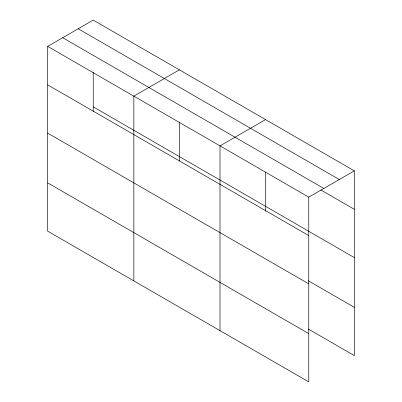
<?xml version="1.0" encoding="UTF-8"?>
<svg xmlns="http://www.w3.org/2000/svg" width="402" height="402" viewBox="0 0 402 402"><rect width="100%" height="100%" fill="white"/><g stroke="black" fill="none" stroke-linecap="round" stroke-linejoin="round"><path stroke-width="0.6" d="M179.387 122.102L179.387 160.941M265.551 171.85L265.551 211.306M308.776 283.882L308.776 197.141L47.677 46.396L47.677 231.155L308.776 381.9L308.776 283.882L47.677 133.137M308.314 329.037L354.323 355.604L354.323 170.845L93.224 20.1L47.677 46.396M179.387 69.847L133.841 96.143L133.841 280.903M265.551 119.59L220 145.886L220 330.645M308.776 197.141L354.323 170.845M78.194 28.778L339.293 179.523M62.707 37.718L323.806 188.463M320.761 189.93L354.323 209.306M93.224 106.842L354.323 257.587M47.677 84.862L308.776 235.602M308.314 280.762L354.323 307.324M47.677 182.88L308.776 333.625M93.224 72.355L93.224 111.816"/></g></svg>
